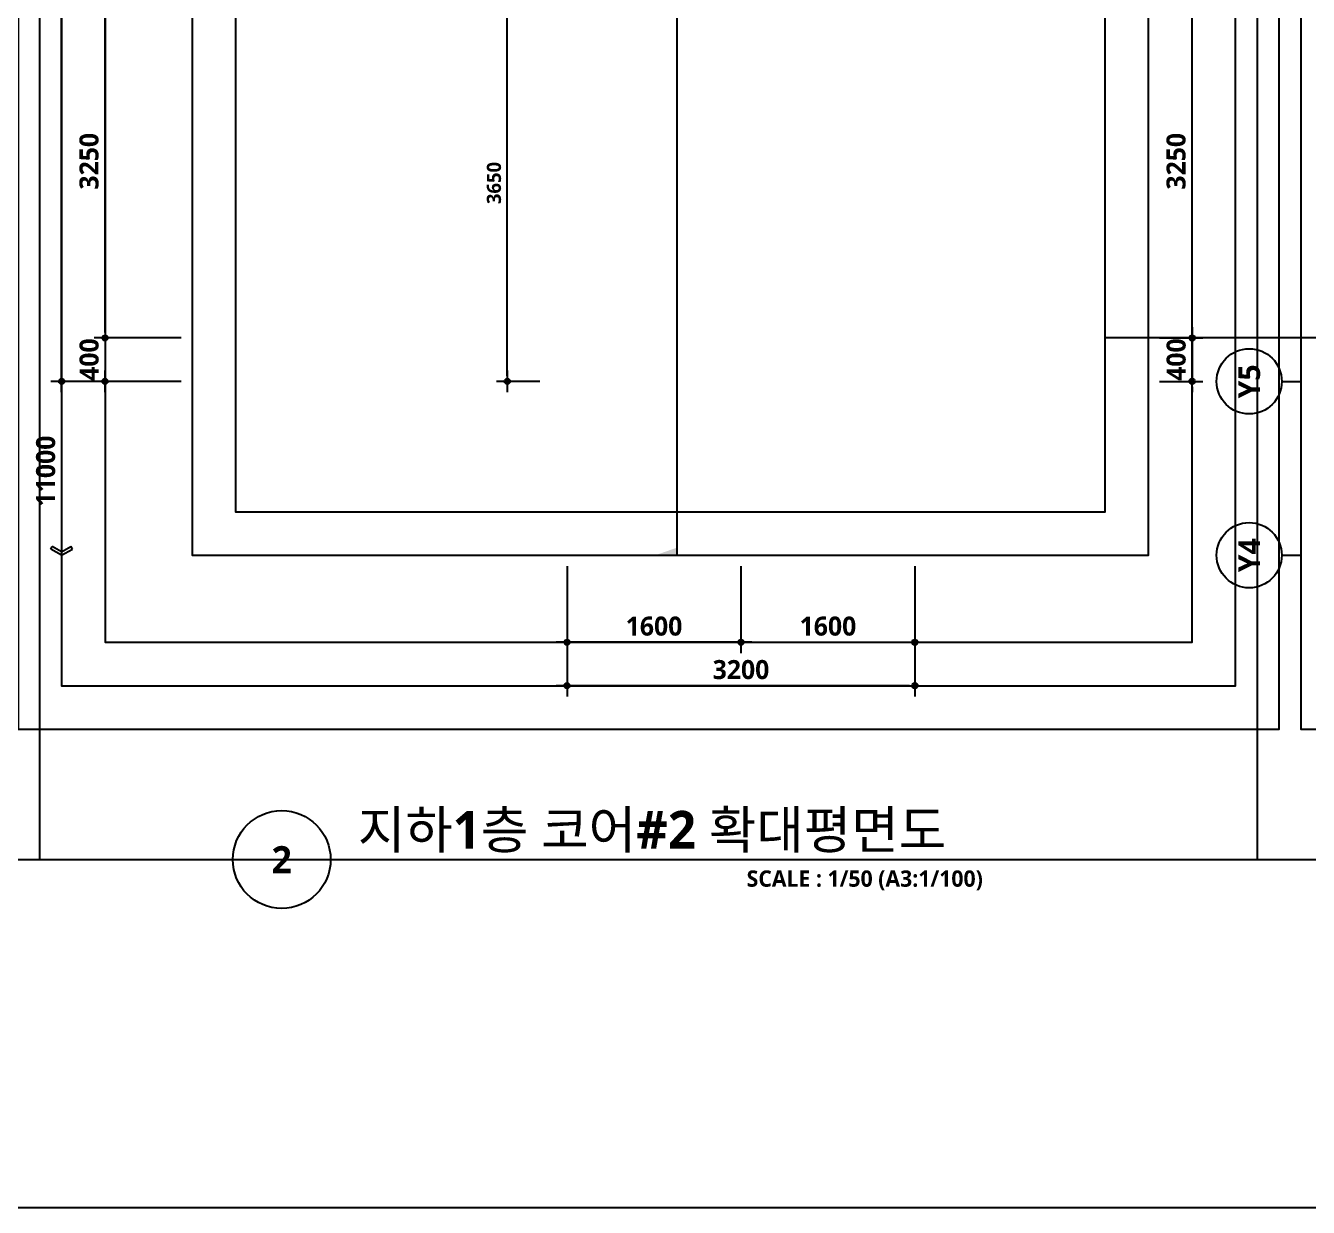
# Model space of a CAD drawing. Header units: millimetres. Extents: x -12482 to 126000, y 0 to 220200.
# Drawn here: x 13769 to 25569, y 30700 to 41573 of the extents above; entities that cross this region are included whole.
import ezdxf
from ezdxf.enums import TextEntityAlignment as Align

# ---------------------------------------------------------------- set-up
doc = ezdxf.new("R2010")
doc.units = ezdxf.units.MM
doc.header["$LTSCALE"] = 60
doc.layers.get('Defpoints').update_dxf_attribs({"color": 153})
for name, color, linetype in [('A-ANNO-DIM', 4, 'Continuous'), ('A-ANNO-TEXT1', 7, 'Continuous'), ('A-ANNO-TITL', 7, 'Continuous'), ('A-ST-AXIS-BUB', 7, 'Continuous'), ('A-ST-AXIS-DIM', 7, 'Continuous'), ('AA-MKXX', 3, 'Continuous'), ('AA-XXXX-TXT1', 2, 'Continuous')]:
    doc.layers.add(name, color=color, linetype=linetype)
for name, color, linetype, plot in [('Defpoint', 161, 'Continuous', False), ('G(그리드1)', 185, 'Continuous', False), ('G(그리드2)', 235, 'Continuous', False)]:
    doc.layers.add(name, color=color, linetype=linetype, plot=plot)
doc.styles.add('2020음성 1차', font='NanumGothicBold.ttf')
doc.styles.add('SH_진천_나눔', font='')
doc.styles.get('SH_진천_나눔').set_extended_font_data('NanumGothic', bold=True)
doc.dimstyles.new('SHP 50', dxfattribs={"dimscale": 50, "dimtxt": 3.5, "dimasz": 1, "dimexe": 2, "dimexo": 2, "dimgap": 1, "dimtad": 1, "dimdec": 0, "dimzin": 0, "dimdsep": 46, "dimtxsty": 'SH_진천_나눔', "dimblk": 'DIMDOT', "dimcen": 0.09, "dimclrd": 256, "dimclre": 256, "dimclrt": 3, "dimadec": 0, "dimazin": 1, "dimtfac": 1, "dimtdec": 0, "dimtix": 1, "dimtmove": 2, "dimatfit": 0, "dimldrblk": 'DIMDOT', "dimfxl": 1, "dimtolj": 1, "dimtzin": 0, "dimlwd": -1, "dimlwe": -1, "dimarcsym": 0})
doc.dimstyles.new('SHP 50내부', dxfattribs={"dimscale": 50, "dimtxt": 2.6, "dimasz": 1, "dimexe": 2, "dimexo": 2, "dimgap": 1, "dimtad": 1, "dimdec": 0, "dimzin": 0, "dimdsep": 46, "dimtxsty": '2020음성 1차', "dimblk": 'DIMDOT', "dimcen": 0.09, "dimclrd": 256, "dimclre": 256, "dimclrt": 3, "dimadec": 0, "dimazin": 1, "dimtfac": 1, "dimtdec": 0, "dimtix": 1, "dimtmove": 2, "dimatfit": 0, "dimldrblk": 'DIMDOT', "dimfxl": 1, "dimtolj": 1, "dimtzin": 0, "dimlwd": -1, "dimlwe": -1, "dimarcsym": 0})

# ---------------------------------------------------------------- blocks, each defined once
blk = doc.blocks.new('*U13165')
at = {"layer": 'A-ANNO-TITL'}
blk.add_line((0, 0), (6250, 0), dxfattribs=at)
blk.add_circle((-450, 0), 450, dxfattribs=at)
at = {"layer": 'AA-XXXX-TXT1', "style": 'SH_진천_나눔'}
blk.add_attdef('DWG.TITLE', (250, 100), '', height=350, dxfattribs=at)
at = {"layer": 'AA-XXXX-TXT1', "color": 7, "style": 'SH_진천_나눔'}
blk.add_attdef('NO1', text='', height=300, dxfattribs=at).set_placement((-450, 0), align=Align.MIDDLE)
at = {"layer": 'AA-XXXX-TXT1', "style": 'SH_진천_나눔'}
blk.add_attdef('SCALE', text='', height=150, dxfattribs=at).set_placement((6000, -100), align=Align.TOP_RIGHT)
blk = doc.blocks.new('DIMDOT')
at = {"color": 0}
blk.add_line((-2, 0), (2, 0), dxfattribs=at)
for radius in [0.5, 0.25]:
    blk.add_circle((0, 0), radius, dxfattribs=at)
blk = doc.blocks.new('*D17111')
at = {"layer": 'A-ST-AXIS-DIM'}
for p, q in [((15200, 50800), (14000, 50800)), ((14100, 38350), (14100, 50750)), ((15200, 38300), (14000, 38300))]:
    blk.add_line(p, q, dxfattribs=at)
at = {"layer": 'Defpoints', "color": 0}
for p in [(14100, 50800), (15300, 50800), (15300, 38300)]:
    blk.add_point(p, dxfattribs=at)
at = {"layer": 'A-ST-AXIS-DIM', "linetype": 'ByBlock', "xscale": 50, "yscale": 50, "zscale": 50}
for p, rotation in [((14100, 50800), 90), ((14100, 38300), 270)]:
    blk.add_blockref('DIMDOT', p, dxfattribs=dict(at, rotation=rotation))
at = {"layer": 'A-ST-AXIS-DIM', "color": 3, "insert": (13954, 44550), "char_height": 175, "attachment_point": 5, "rotation": 90, "style": 'SH_진천_나눔'}
blk.add_mtext('\\A1;12500', dxfattribs=at)
blk = doc.blocks.new('arrow1')
at = {"color": 0}
for p, q in [((0, 0), (0.286, 0.501)), ((0, 0), (0.286, -0.501)), ((0.165, 0), (0.41, 0.429)), ((0.165, 0), (0.41, -0.429)), ((0.286, 0.501), (0.41, 0.43)), ((0.286, -0.501), (0.41, -0.43))]:
    blk.add_line(p, q, dxfattribs=at)
blk = doc.blocks.new('A-ST-AXIS-BUB-1')
at = {"layer": 'A-ST-AXIS-BUB'}
blk.add_line((0, 350), (0, 0), dxfattribs=at)
blk.add_circle((0, 950), 600, dxfattribs=at)
blk = doc.blocks.new('*D17762')
at = {"layer": 'A-ST-AXIS-DIM'}
for p, q in [((24200, 41950), (24600, 41950)), ((24500, 38750), (24500, 41900)), ((24200, 38700), (24600, 38700))]:
    blk.add_line(p, q, dxfattribs=at)
at = {"layer": 'Defpoints', "color": 0}
for p in [(24100, 41950), (24500, 41950), (24100, 38700)]:
    blk.add_point(p, dxfattribs=at)
at = {"layer": 'A-ST-AXIS-DIM', "linetype": 'ByBlock', "xscale": 50, "yscale": 50, "zscale": 50}
for p, rotation in [((24500, 41950), 90), ((24500, 38700), 270)]:
    blk.add_blockref('DIMDOT', p, dxfattribs=dict(at, rotation=rotation))
at = {"layer": 'A-ST-AXIS-DIM', "color": 3, "insert": (24353, 40325), "char_height": 175, "attachment_point": 5, "rotation": 90, "style": 'SH_진천_나눔'}
blk.add_mtext('\\A1;3250', dxfattribs=at)
blk = doc.blocks.new('*D17764')
at = {"layer": 'A-ST-AXIS-DIM'}
for p, q in [((14500, 38750), (14500, 38800)), ((15200, 38700), (14400, 38700)), ((14500, 38700), (14500, 38300)), ((15200, 38300), (14400, 38300)), ((14500, 38250), (14500, 38200))]:
    blk.add_line(p, q, dxfattribs=at)
at = {"layer": 'Defpoints', "color": 0}
for p in [(15300, 38700), (14500, 38300), (15300, 38300)]:
    blk.add_point(p, dxfattribs=at)
at = {"layer": 'A-ST-AXIS-DIM', "linetype": 'ByBlock', "xscale": 50, "yscale": 50, "zscale": 50}
for p, rotation in [((14500, 38700), 270), ((14500, 38300), 90)]:
    blk.add_blockref('DIMDOT', p, dxfattribs=dict(at, rotation=rotation))
at = {"layer": 'A-ST-AXIS-DIM', "color": 3, "insert": (14354, 38500), "char_height": 175, "attachment_point": 5, "rotation": 90, "style": 'SH_진천_나눔'}
blk.add_mtext('\\A1;400', dxfattribs=at)
blk = doc.blocks.new('*D18321')
at = {"layer": 'A-ST-AXIS-DIM'}
for p, q in [((15200, 41950), (14400, 41950)), ((14500, 38750), (14500, 41900)), ((15200, 38700), (14400, 38700))]:
    blk.add_line(p, q, dxfattribs=at)
at = {"layer": 'Defpoints', "color": 0}
for p in [(14500, 41950), (15300, 41950), (15300, 38700)]:
    blk.add_point(p, dxfattribs=at)
at = {"layer": 'A-ST-AXIS-DIM', "linetype": 'ByBlock', "xscale": 50, "yscale": 50, "zscale": 50}
for p, rotation in [((14500, 41950), 90), ((14500, 38700), 270)]:
    blk.add_blockref('DIMDOT', p, dxfattribs=dict(at, rotation=rotation))
at = {"layer": 'A-ST-AXIS-DIM', "color": 3, "insert": (14353, 40325), "char_height": 175, "attachment_point": 5, "rotation": 90, "style": 'SH_진천_나눔'}
blk.add_mtext('\\A1;3250', dxfattribs=at)
blk = doc.blocks.new('*D19914')
at = {"layer": 'A-ST-AXIS-DIM'}
for p, q in [((24500, 38750), (24500, 38800)), ((24200, 38700), (24600, 38700)), ((24500, 38700), (24500, 38300)), ((24200, 38300), (24600, 38300)), ((24500, 38250), (24500, 38200))]:
    blk.add_line(p, q, dxfattribs=at)
at = {"layer": 'Defpoints', "color": 0}
for p in [(24100, 38700), (24100, 38300), (24500, 38300)]:
    blk.add_point(p, dxfattribs=at)
at = {"layer": 'A-ST-AXIS-DIM', "linetype": 'ByBlock', "xscale": 50, "yscale": 50, "zscale": 50}
for p, rotation in [((24500, 38700), 270), ((24500, 38300), 90)]:
    blk.add_blockref('DIMDOT', p, dxfattribs=dict(at, rotation=rotation))
at = {"layer": 'A-ST-AXIS-DIM', "color": 3, "insert": (24354, 38500), "char_height": 175, "attachment_point": 5, "rotation": 90, "style": 'SH_진천_나눔'}
blk.add_mtext('\\A1;400', dxfattribs=at)
blk = doc.blocks.new('*D19928')
at = {"layer": 'A-ANNO-DIM'}
for p, q in [((18500, 41950), (18100, 41950)), ((18200, 38350), (18200, 41900)), ((18500, 38300), (18100, 38300))]:
    blk.add_line(p, q, dxfattribs=at)
at = {"layer": 'Defpoints', "color": 0}
for p in [(18200, 41950), (18600, 41950), (18600, 38300)]:
    blk.add_point(p, dxfattribs=at)
at = {"layer": 'A-ANNO-DIM', "linetype": 'ByBlock', "xscale": 50, "yscale": 50, "zscale": 50}
for p, rotation in [((18200, 41950), 90), ((18200, 38300), 270)]:
    blk.add_blockref('DIMDOT', p, dxfattribs=dict(at, rotation=rotation))
at = {"layer": 'A-ANNO-DIM', "color": 3, "insert": (18078, 40125), "char_height": 130, "attachment_point": 5, "rotation": 90, "style": '2020음성 1차'}
blk.add_mtext('\\A1;3650', dxfattribs=at)
blk = doc.blocks.new('*D20182')
at = {"layer": 'A-ST-AXIS-DIM'}
for p, q in [((18750, 36600), (18750, 35400)), ((21950, 36600), (21950, 35400)), ((21900, 35500), (18800, 35500))]:
    blk.add_line(p, q, dxfattribs=at)
at = {"layer": 'Defpoints', "color": 0}
for p in [(18750, 36700), (21950, 36700), (18750, 35500)]:
    blk.add_point(p, dxfattribs=at)
at = {"layer": 'A-ST-AXIS-DIM', "linetype": 'ByBlock', "xscale": 50, "yscale": 50, "zscale": 50, "rotation": 180}
blk.add_blockref('DIMDOT', (18750, 35500), dxfattribs=at)
at = {"layer": 'A-ST-AXIS-DIM', "linetype": 'ByBlock', "xscale": 50, "yscale": 50, "zscale": 50}
blk.add_blockref('DIMDOT', (21950, 35500), dxfattribs=at)
at = {"layer": 'A-ST-AXIS-DIM', "color": 3, "insert": (20350, 35647), "char_height": 175, "attachment_point": 5, "style": 'SH_진천_나눔'}
blk.add_mtext('\\A1;3200', dxfattribs=at)
blk = doc.blocks.new('*D20183')
at = {"layer": 'A-ST-AXIS-DIM'}
for p, q in [((18750, 36600), (18750, 35800)), ((20350, 36300), (20350, 35800)), ((20300, 35900), (18800, 35900))]:
    blk.add_line(p, q, dxfattribs=at)
at = {"layer": 'Defpoints', "color": 0}
for p in [(18750, 36700), (20350, 36400), (18750, 35900)]:
    blk.add_point(p, dxfattribs=at)
at = {"layer": 'A-ST-AXIS-DIM', "linetype": 'ByBlock', "xscale": 50, "yscale": 50, "zscale": 50, "rotation": 180}
blk.add_blockref('DIMDOT', (18750, 35900), dxfattribs=at)
at = {"layer": 'A-ST-AXIS-DIM', "linetype": 'ByBlock', "xscale": 50, "yscale": 50, "zscale": 50}
blk.add_blockref('DIMDOT', (20350, 35900), dxfattribs=at)
at = {"layer": 'A-ST-AXIS-DIM', "color": 3, "insert": (19550, 36047), "char_height": 175, "attachment_point": 5, "style": 'SH_진천_나눔'}
blk.add_mtext('\\A1;1600', dxfattribs=at)
blk = doc.blocks.new('*D20184')
at = {"layer": 'A-ST-AXIS-DIM'}
for p, q in [((20350, 36600), (20350, 35800)), ((21950, 36600), (21950, 35800)), ((20400, 35900), (21900, 35900))]:
    blk.add_line(p, q, dxfattribs=at)
at = {"layer": 'Defpoints', "color": 0}
for p in [(20350, 36700), (21950, 36700), (21950, 35900)]:
    blk.add_point(p, dxfattribs=at)
at = {"layer": 'A-ST-AXIS-DIM', "linetype": 'ByBlock', "xscale": 50, "yscale": 50, "zscale": 50, "rotation": 180}
blk.add_blockref('DIMDOT', (20350, 35900), dxfattribs=at)
at = {"layer": 'A-ST-AXIS-DIM', "linetype": 'ByBlock', "xscale": 50, "yscale": 50, "zscale": 50}
blk.add_blockref('DIMDOT', (21950, 35900), dxfattribs=at)
at = {"layer": 'A-ST-AXIS-DIM', "color": 3, "insert": (21150, 36047), "char_height": 175, "attachment_point": 5, "style": 'SH_진천_나눔'}
blk.add_mtext('\\A1;1600', dxfattribs=at)

msp = doc.modelspace()

# ---------------------------------------------------------------- hatches: boundary and pattern name
at = {"layer": 'AA-MKXX'}
msp.add_hatch(color=256, dxfattribs=at).paths.add_polyline_path([(19561.5, 36700), (19761.5, 36770), (19761.5, 36700)])

# ---------------------------------------------------------------- linework, layer by layer
msp.add_line((29575, 38700, 103000), (23700, 38700))
at = {"layer": 'A-ST-AXIS-DIM'}
for p, q in [((15000, 38300), (14000, 38300)), ((14100, 38250), (14100, 36700))]:
    msp.add_line(p, q, dxfattribs=at)
at = {"layer": 'AA-MKXX'}
msp.add_lwpolyline([(19761.5, 36700), (19761.5, 44550), (20961.5, 44550), (20961.5, 52400)], dxfattribs=at)
at = {"layer": 'Defpoint'}
msp.add_lwpolyline([(1000, 30700), (36500, 30700), (36500, 58400), (1000, 58400)], close=True, dxfattribs=at)
at = {"layer": 'G(그리드1)'}
for points in [[(13900, 55200), (1500, 55200), (1500, 33900), (13900, 33900)], [(25700, 55200), (13300, 55200), (13300, 33900), (25700, 33900)], [(37500, 55200), (25100, 55200), (25100, 33900), (37500, 33900)], [(25300, 54800), (13700, 54800), (13700, 35100), (25300, 35100)], [(37100, 54800), (25500, 54800), (25500, 35100), (37100, 35100)], [(24900, 54400), (14100, 54400), (14100, 35500), (24900, 35500)], [(24500, 54000), (14500, 54000), (14500, 35900), (24500, 35900)], [(24100, 52800), (15300, 52800), (15300, 36700), (24100, 36700)]]:
    msp.add_lwpolyline(points, close=True, dxfattribs=at)
at = {"layer": 'G(그리드2)'}
msp.add_lwpolyline([(23700, 52400), (15700, 52400), (15700, 37100), (23700, 37100)], close=True, dxfattribs=at)

# ---------------------------------------------------------------- block references
ref = msp.add_blockref('*U13165', (16575, 33900))
ref.add_attrib('SCALE', 'SCALE : 1/50 (A3:1/100)', dxfattribs={"layer": 'A-ANNO-TITL', "height": 150, "style": 'SH_진천_나눔'}).set_placement((22575, 33800), align=Align.TOP_RIGHT)
ref.add_attrib('DWG.TITLE', '지하1층 코어#2 확대평면도', (16825, 34000), dxfattribs={"layer": 'A-ANNO-TITL', "height": 347.908, "style": 'SH_진천_나눔'})
ref.add_attrib('NO1', '2', dxfattribs={"layer": 'A-ANNO-TITL', "color": 7, "height": 250, "style": 'SH_진천_나눔'}).set_placement((16125, 33900), align=Align.MIDDLE)
at = {"layer": 'A-ST-AXIS-BUB', "xscale": 0.5, "yscale": 0.5, "zscale": 0.5, "rotation": 90}
for p in [(25500, 38300), (25500, 36700)]:
    msp.add_blockref('A-ST-AXIS-BUB-1', p, dxfattribs=at)
at = {"layer": 'A-ST-AXIS-DIM'}
for name, p, xscale, yscale, zscale, rotation in [('DIMDOT', (14100, 38300), 50, 50, 50, 90), ('arrow1', (14100, 36700), -200, 200, 200, 269.9999999999856)]:
    msp.add_blockref(name, p, dxfattribs=dict(at, xscale=xscale, yscale=yscale, zscale=zscale, rotation=rotation))

# ---------------------------------------------------------------- texts
at = {"layer": 'A-ANNO-TEXT1', "style": 'SH_진천_나눔'}
for s, p in [('Y5', (25025, 38300)), ('Y4', (25025, 36700))]:
    msp.add_text(s, height=200, rotation=90, dxfattribs=at).set_placement(p, align=Align.MIDDLE_CENTER)
at = {"layer": 'A-ST-AXIS-DIM', "color": 3, "insert": (13954, 37475), "char_height": 175, "attachment_point": 5, "rotation": 90, "style": 'SH_진천_나눔'}
msp.add_mtext('\\A1;11000', dxfattribs=at)

# ---------------------------------------------------------------- dimensions: what is measured, and where the dimension line sits
at = {"layer": 'A-ANNO-DIM'}
dim = msp.add_linear_dim(base=(18200, 41950, 103000), p1=(18600, 38300, 103000), p2=(18600, 41950, 103000), angle=90, dimstyle='SHP 50내부', override={"dimtxsty": '2020음성 1차', "dimldrblk": 'DIMDOT'}, dxfattribs=at)
dim.commit()
dim.dimension.update_dxf_attribs({"geometry": '*D19928', "text_midpoint": (18078.3, 40125, 103000)})
at = {"layer": 'A-ST-AXIS-DIM'}
for base, p1, p2, angle, picture, middle in [((14100, 50800), (15300, 38300), (15300, 50800), 90, '*D17111', (13953.6, 44550)), ((14500, 41950), (15300, 38700), (15300, 41950), 90, '*D18321', (14353.4, 40325)), ((14500, 38300), (15300, 38700), (15300, 38300), 270, '*D17764', (14354, 38500)), ((18750, 35500), (21950, 36700), (18750, 36700), 180, '*D20182', (20350, 35646.6)), ((18750, 35900), (20350, 36400), (18750, 36700), 180, '*D20183', (19550, 36046.6)), ((21950, 35900), (20350, 36700), (21950, 36700), 0, '*D20184', (21150, 36046.6))]:
    dim = msp.add_linear_dim(base=base, p1=p1, p2=p2, angle=angle, dimstyle='SHP 50', dxfattribs=at)
    dim.commit()
    dim.dimension.update_dxf_attribs({"geometry": picture, "text_midpoint": middle})
for base, p2, angle, picture, middle in [((24500, 41950), (24100, 41950), 270, '*D17762', (24353.4, 40325)), ((24500, 38300), (24100, 38300), 90, '*D19914', (24354, 38500))]:
    dim = msp.add_linear_dim(base=base, p1=(24100, 38700), p2=p2, angle=angle, dimstyle='SHP 50', override={"dimtxsty": 'SH_진천_나눔', "dimldrblk": 'DIMDOT'}, dxfattribs=at)
    dim.commit()
    dim.dimension.update_dxf_attribs({"geometry": picture, "text_midpoint": middle})

doc.saveas('drawing.dxf')
